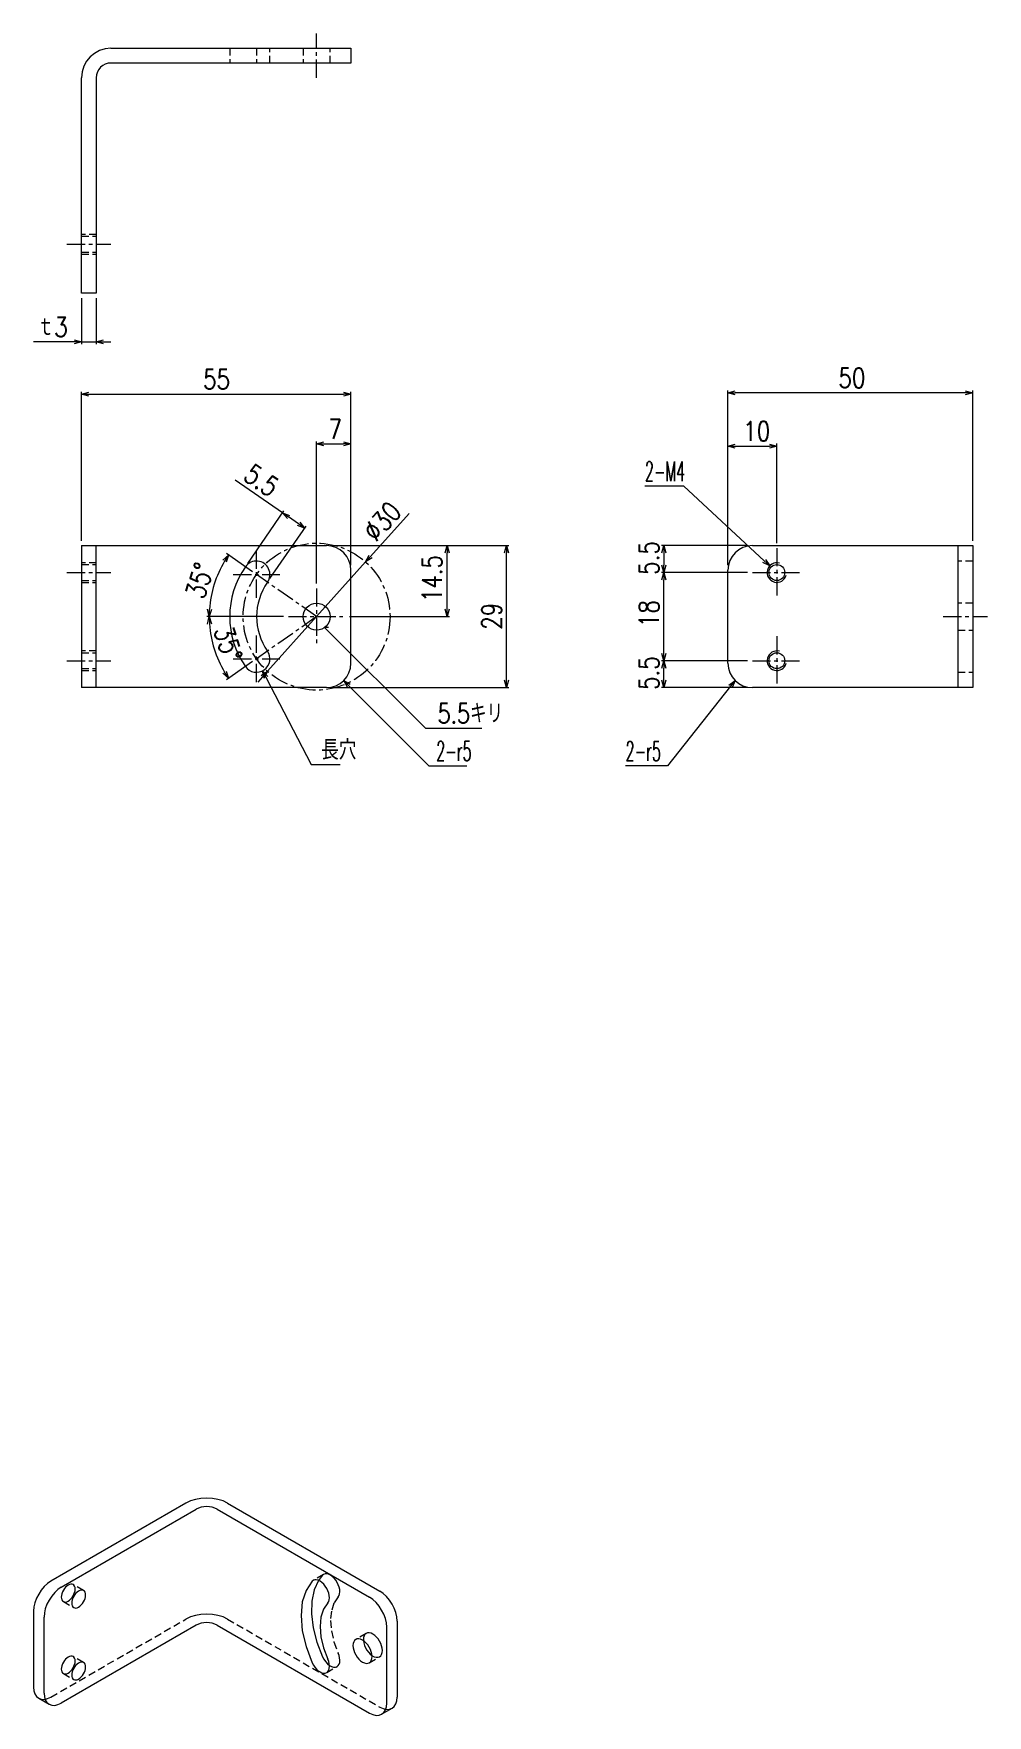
# Model space of a CAD drawing. Extents: x -10 to 185, y -210 to 134.
import ezdxf

# ---------------------------------------------------------------- set-up
doc = ezdxf.new("R2010")
doc.units = 0
doc.header["$LTSCALE"] = 0.116929
doc.linetypes.add('CENTER', pattern=[50.8, 31.75, -6.35, 6.35, -6.35])
doc.linetypes.add('DASHED', pattern=[19.05, 12.7, -6.35])
doc.layers.get('0').update_dxf_attribs({"linetype": 'CONTINUOUS'})
doc.layers.get('DEFPOINTS').update_dxf_attribs({"linetype": 'CONTINUOUS'})
doc.layers.add('NOLAYERNAME_001', color=7, linetype='CONTINUOUS')
doc.styles.get("Standard").update_dxf_attribs({"font": 'txt', "bigfont": 'extfont2'})
doc.dimstyles.get("Standard").update_dxf_attribs({"dimtxt": 2.5, "dimasz": 2.5, "dimexe": 1.25, "dimexo": 0.625, "dimtad": 1, "dimcen": 2.5, "dimazin": 3, "dimtfac": 1, "dimtmove": 0, "dimatfit": 3})

# ---------------------------------------------------------------- blocks, each defined once
blk = doc.blocks.new('_OPEN30')
at = {"color": 0, "linetype": 'BYBLOCK'}
for p, q in [((-1, 0.267949), (0, 0)), ((0, 0), (-1, -0.267949)), ((0, 0), (-1, 0))]:
    blk.add_line(p, q, dxfattribs=at)
blk = doc.blocks.new('*D12')
at = {"layer": 'DEFPOINTS', "color": 0}
for p in [(27.85, 23.19), (35.71, 23.1), (35.79, 23.05), (42.25, 14.5), (42.35, 14.5)]:
    blk.add_point(p, dxfattribs=at)
at = {"layer": 'NOLAYERNAME_001', "color": 0, "linetype": 'CONTINUOUS'}
for p, q in [((34.89, 23.68), (29.62, 27.37)), ((41.25, 14.5), (25.56, 14.5))]:
    blk.add_line(p, q, dxfattribs=at)
blk.add_arc((48, 14.5), 21.94, 148.918, 176.082, dxfattribs=at)
at = {"layer": 'NOLAYERNAME_001', "color": 0, "xscale": 1.5, "yscale": 1.5, "zscale": 1.5}
for p, rotation in [((30.03, 27.08), 56.95897668574327), ((26.06, 14.5), 268.0410233142582)]:
    blk.add_blockref('_OPEN30', p, dxfattribs=dict(at, rotation=rotation))
at = {"layer": 'NOLAYERNAME_001', "color": 104, "linetype": 'CONTINUOUS', "width": 0.8}
blk.add_text('35°', height=4, rotation=72.5, dxfattribs=at).set_placement((24.95, 17.85))
blk = doc.blocks.new('*D13')
at = {"layer": 'DEFPOINTS', "color": 0}
for p in [(42.25, 14.5), (42.35, 14.5), (26.51, 10.06), (35.71, 5.9), (35.79, 5.95)]:
    blk.add_point(p, dxfattribs=at)
at = {"layer": 'NOLAYERNAME_001', "color": 0, "linetype": 'CONTINUOUS'}
for p, q in [((41.25, 14.5), (25.56, 14.5)), ((34.89, 5.32), (29.62, 1.63))]:
    blk.add_line(p, q, dxfattribs=at)
blk.add_arc((48, 14.5), 21.94, 183.918, 211.082, dxfattribs=at)
at = {"layer": 'NOLAYERNAME_001', "color": 0, "xscale": 1.5, "yscale": 1.5, "zscale": 1.5}
for p, rotation in [((26.06, 14.5), 91.95897668574185), ((30.03, 1.92), 303.0410233142567)]:
    blk.add_blockref('_OPEN30', p, dxfattribs=dict(at, rotation=rotation))
at = {"layer": 'NOLAYERNAME_001', "color": 104, "linetype": 'CONTINUOUS', "width": 0.8}
blk.add_text('35°', height=4, rotation=287.5827, dxfattribs=at).set_placement((26.96, 11.75))
blk = doc.blocks.new('*D14')
at = {"layer": 'DEFPOINTS', "color": 0}
for p in [(41.02, 35.7), (33.37, 24.54), (37.9, 21.43)]:
    blk.add_point(p, dxfattribs=at)
at = {"layer": 'NOLAYERNAME_001', "color": 0, "linetype": 'CONTINUOUS'}
for p, q in [((41.02, 35.7), (31.35, 42.34)), ((33.93, 25.37), (41.31, 36.12)), ((44.32, 33.44), (42.26, 34.86)), ((38.47, 22.26), (45.84, 33))]:
    blk.add_line(p, q, dxfattribs=at)
at = {"layer": 'NOLAYERNAME_001', "color": 0, "xscale": 1.5, "yscale": 1.5, "zscale": 1.5}
for p, rotation in [((41.02, 35.7), 145.5383031432797), ((45.56, 32.59), 325.5383031432797)]:
    blk.add_blockref('_OPEN30', p, dxfattribs=dict(at, rotation=rotation))
at = {"layer": 'NOLAYERNAME_001', "color": 104, "linetype": 'CONTINUOUS', "width": 0.8}
blk.add_text('5.5', height=4, rotation=325.5383, dxfattribs=at).set_placement((32.79, 42.62))
blk = doc.blocks.new('*D15')
at = {"layer": 'DEFPOINTS', "color": 0}
for p in [(58.02, 25.66), (37.98, 3.34)]:
    blk.add_point(p, dxfattribs=at)
at = {"layer": 'NOLAYERNAME_001', "color": 0, "linetype": 'CONTINUOUS'}
for p, q in [((59.02, 26.78), (66.93, 35.59)), ((37.98, 3.34), (58.02, 25.66)), ((36.98, 2.22), (35.98, 1.11))]:
    blk.add_line(p, q, dxfattribs=at)
at = {"layer": 'NOLAYERNAME_001', "color": 0, "xscale": 1.5, "yscale": 1.5, "zscale": 1.5}
for p, rotation in [((58.02, 25.66), 228.0866051810295), ((37.98, 3.34), 48.08660518102944)]:
    blk.add_blockref('_OPEN30', p, dxfattribs=dict(at, rotation=rotation))
at = {"layer": 'NOLAYERNAME_001', "color": 104, "linetype": 'CONTINUOUS', "width": 0.8}
blk.add_text('∅30', height=4, rotation=48.0866, dxfattribs=at).set_placement((60.12, 29.56))
blk = doc.blocks.new('*D16')
at = {"layer": 'DEFPOINTS', "color": 0}
for p in [(55, 49.78), (55, 24), (48, 20.25)]:
    blk.add_point(p, dxfattribs=at)
at = {"layer": 'NOLAYERNAME_001', "color": 0, "linetype": 'CONTINUOUS'}
for p, q in [((48, 21.25), (48, 50.28)), ((49.5, 49.78), (53.5, 49.78)), ((55, 25), (55, 50.28))]:
    blk.add_line(p, q, dxfattribs=at)
at = {"layer": 'NOLAYERNAME_001', "color": 0, "xscale": 1.5, "yscale": 1.5, "zscale": 1.5, "rotation": 180}
blk.add_blockref('_OPEN30', (48, 49.78), dxfattribs=at)
at = {"layer": 'NOLAYERNAME_001', "color": 0, "xscale": 1.5, "yscale": 1.5, "zscale": 1.5}
blk.add_blockref('_OPEN30', (55, 49.78), dxfattribs=at)
at = {"layer": 'NOLAYERNAME_001', "color": 104, "linetype": 'CONTINUOUS', "width": 0.8}
blk.add_text('7', height=4, dxfattribs=at).set_placement((50.43, 50.81))
blk = doc.blocks.new('*D17')
at = {"layer": 'DEFPOINTS', "color": 0}
for p in [(55, 59.93), (0, 29), (55, 24)]:
    blk.add_point(p, dxfattribs=at)
at = {"layer": 'NOLAYERNAME_001', "color": 0, "linetype": 'CONTINUOUS'}
for p, q in [((0, 30), (0, 60.43)), ((1.5, 59.93), (53.5, 59.93)), ((55, 25), (55, 60.43))]:
    blk.add_line(p, q, dxfattribs=at)
at = {"layer": 'NOLAYERNAME_001', "color": 0, "xscale": 1.5, "yscale": 1.5, "zscale": 1.5, "rotation": 180}
blk.add_blockref('_OPEN30', (0, 59.93), dxfattribs=at)
at = {"layer": 'NOLAYERNAME_001', "color": 0, "xscale": 1.5, "yscale": 1.5, "zscale": 1.5}
blk.add_blockref('_OPEN30', (55, 59.93), dxfattribs=at)
at = {"layer": 'NOLAYERNAME_001', "color": 104, "linetype": 'CONTINUOUS', "width": 0.8}
blk.add_text('55', height=4, dxfattribs=at).set_placement((24.83, 60.97))
blk = doc.blocks.new('*D18')
at = {"layer": 'DEFPOINTS', "color": 0}
for p in [(50, 29), (74.66, 29), (53.75, 14.5)]:
    blk.add_point(p, dxfattribs=at)
at = {"layer": 'NOLAYERNAME_001', "color": 0, "linetype": 'CONTINUOUS'}
for p, q in [((51, 29), (75.16, 29)), ((74.66, 16), (74.66, 27.5)), ((54.75, 14.5), (75.16, 14.5))]:
    blk.add_line(p, q, dxfattribs=at)
at = {"layer": 'NOLAYERNAME_001', "color": 0, "xscale": 1.5, "yscale": 1.5, "zscale": 1.5}
for p, rotation in [((74.66, 29), 90), ((74.66, 14.5), 270)]:
    blk.add_blockref('_OPEN30', p, dxfattribs=dict(at, rotation=rotation))
at = {"layer": 'NOLAYERNAME_001', "color": 104, "linetype": 'CONTINUOUS', "width": 0.8}
blk.add_text('14.5', height=4, rotation=90, dxfattribs=at).set_placement((73.58, 17.48))
blk = doc.blocks.new('*D19')
at = {"layer": 'DEFPOINTS', "color": 0}
for p in [(50, 29), (86.79, 29), (50, 0)]:
    blk.add_point(p, dxfattribs=at)
at = {"layer": 'NOLAYERNAME_001', "color": 0, "linetype": 'CONTINUOUS'}
for p, q in [((51, 29), (87.29, 29)), ((86.79, 1.5), (86.79, 27.5)), ((51, 0), (87.29, 0))]:
    blk.add_line(p, q, dxfattribs=at)
at = {"layer": 'NOLAYERNAME_001', "color": 0, "xscale": 1.5, "yscale": 1.5, "zscale": 1.5}
for p, rotation in [((86.79, 29), 90), ((86.79, 0), 270)]:
    blk.add_blockref('_OPEN30', p, dxfattribs=dict(at, rotation=rotation))
at = {"layer": 'NOLAYERNAME_001', "color": 104, "linetype": 'CONTINUOUS', "width": 0.8}
blk.add_text('29', height=4, rotation=90, dxfattribs=at).set_placement((85.75, 11.83))
blk = doc.blocks.new('*X27')
at = {"layer": 'NOLAYERNAME_001', "color": 1, "linetype": 'CONTINUOUS'}
for p, q in [((50.4, 12.25), (49.58, 12.25)), ((49.58, 12.25), (70.24, -8.26)), ((70.24, -8.26), (81.77, -8.26))]:
    blk.add_line(p, q, dxfattribs=at)
blk = doc.blocks.new('*X28')
at = {"layer": 'NOLAYERNAME_001', "color": 1, "linetype": 'CONTINUOUS'}
for p, q in [((54.6, 0.4), (70.94, -15.94)), ((70.94, -15.94), (71.44, -15.94)), ((71.44, -15.94), (78.66, -15.94))]:
    blk.add_line(p, q, dxfattribs=at)
at = {"layer": 'NOLAYERNAME_001', "color": 1, "linetype": 'CONTINUOUS', "xscale": 1.5, "yscale": 1.5, "zscale": 1.5, "rotation": 134.9999999999999}
blk.add_blockref('_OPEN30', (53.54, 1.46), dxfattribs=at)
blk = doc.blocks.new('*X29')
at = {"layer": 'NOLAYERNAME_001', "color": 1, "linetype": 'CONTINUOUS'}
for p, q in [((37.66, 2.12), (46.86, -15.71)), ((46.86, -15.71), (47.94, -15.71)), ((47.94, -15.71), (52.79, -15.71))]:
    blk.add_line(p, q, dxfattribs=at)
at = {"layer": 'NOLAYERNAME_001', "color": 1, "linetype": 'CONTINUOUS', "xscale": 1.5, "yscale": 1.5, "zscale": 1.5, "rotation": 117.2980095181284}
blk.add_blockref('_OPEN30', (36.97, 3.45), dxfattribs=at)
blk = doc.blocks.new('JZB_0003')
at = {"layer": 'NOLAYERNAME_001', "color": 8, "linetype": 'DASHED'}
for p, q in [((6, 4), (3, 4)), ((3, 3.62), (6, 3.62)), ((3, 0.38), (6, 0.38)), ((3, 0), (6, 0))]:
    blk.add_line(p, q, dxfattribs=at)
at = {"layer": 'NOLAYERNAME_001', "color": 1, "linetype": 'CENTER'}
blk.add_line((0, 2), (9, 2), dxfattribs=at)
blk = doc.blocks.new('JZB_0004')
at = {"layer": 'NOLAYERNAME_001', "color": 8, "linetype": 'DASHED'}
for p, q in [((6, 4), (3, 4)), ((3, 3.62), (6, 3.62)), ((3, 0.38), (6, 0.38)), ((3, 0), (6, 0))]:
    blk.add_line(p, q, dxfattribs=at)
at = {"layer": 'NOLAYERNAME_001', "color": 1, "linetype": 'CENTER'}
blk.add_line((0, 2), (9, 2), dxfattribs=at)
blk = doc.blocks.new('JZB_0005')
at = {"layer": 'NOLAYERNAME_001', "color": 1, "linetype": 'CENTER'}
for p, q in [((5.75, 11.5), (5.75, 0)), ((0, 5.75), (11.5, 5.75))]:
    blk.add_line(p, q, dxfattribs=at)
at = {"layer": 'NOLAYERNAME_001', "color": 8, "linetype": 'CONTINUOUS'}
blk.add_circle((5.75, 5.75), 2.75, dxfattribs=at)
blk = doc.blocks.new('*D20')
at = {"layer": 'DEFPOINTS', "color": 0}
for p in [(0, 80.53), (3, 80.53), (3, 70.62)]:
    blk.add_point(p, dxfattribs=at)
at = {"layer": 'NOLAYERNAME_001', "color": 0, "linetype": 'CONTINUOUS'}
for p, q in [((0, 79.53), (0, 70.12)), ((3, 79.53), (3, 70.12)), ((0, 70.62), (-9.8, 70.62)), ((-1.5, 70.62), (-3, 70.62)), ((0, 70.62), (3, 70.62)), ((4.5, 70.62), (6, 70.62))]:
    blk.add_line(p, q, dxfattribs=at)
at = {"layer": 'NOLAYERNAME_001', "color": 0, "xscale": 1.5, "yscale": 1.5, "zscale": 1.5}
blk.add_blockref('_OPEN30', (0, 70.62), dxfattribs=at)
at = {"layer": 'NOLAYERNAME_001', "color": 0, "xscale": 1.5, "yscale": 1.5, "zscale": 1.5, "rotation": 180}
blk.add_blockref('_OPEN30', (3, 70.62), dxfattribs=at)
at = {"layer": 'NOLAYERNAME_001', "color": 104, "linetype": 'CONTINUOUS', "width": 0.8}
blk.add_text('ｔ3', height=4, dxfattribs=at).set_placement((-9.1, 71.66))
blk = doc.blocks.new('JZB_0006')
at = {"layer": 'NOLAYERNAME_001', "color": 8, "linetype": 'DASHED'}
for p, q in [((6, 4), (3, 4)), ((3, 3.62), (6, 3.62)), ((3, 0.38), (6, 0.38)), ((3, 0), (6, 0))]:
    blk.add_line(p, q, dxfattribs=at)
at = {"layer": 'NOLAYERNAME_001', "color": 1, "linetype": 'CENTER'}
blk.add_line((0, 2), (9, 2), dxfattribs=at)
blk = doc.blocks.new('JZB_0007')
at = {"layer": 'NOLAYERNAME_001', "color": 1, "linetype": 'CENTER'}
blk.add_line((2.75, 0), (2.75, 9), dxfattribs=at)
at = {"layer": 'NOLAYERNAME_001', "color": 8, "linetype": 'DASHED'}
for p, q in [((0, 6), (0, 3)), ((5.5, 3), (5.5, 6))]:
    blk.add_line(p, q, dxfattribs=at)
blk = doc.blocks.new('*D21')
at = {"layer": 'DEFPOINTS', "color": 0}
for p in [(142.01, 49.33), (142.01, 28.5), (132.01, 24)]:
    blk.add_point(p, dxfattribs=at)
at = {"layer": 'NOLAYERNAME_001', "color": 0, "linetype": 'CONTINUOUS'}
for p, q in [((132.01, 25), (132.01, 49.83)), ((133.51, 49.33), (140.51, 49.33)), ((142.01, 29.5), (142.01, 49.83))]:
    blk.add_line(p, q, dxfattribs=at)
at = {"layer": 'NOLAYERNAME_001', "color": 0, "xscale": 1.5, "yscale": 1.5, "zscale": 1.5, "rotation": 180}
blk.add_blockref('_OPEN30', (132.01, 49.33), dxfattribs=at)
at = {"layer": 'NOLAYERNAME_001', "color": 0, "xscale": 1.5, "yscale": 1.5, "zscale": 1.5}
blk.add_blockref('_OPEN30', (142.01, 49.33), dxfattribs=at)
at = {"layer": 'NOLAYERNAME_001', "color": 104, "linetype": 'CONTINUOUS', "width": 0.8}
blk.add_text('10', height=4, dxfattribs=at).set_placement((135.15, 50.37))
blk = doc.blocks.new('*D22')
at = {"layer": 'DEFPOINTS', "color": 0}
for p in [(137.01, 29), (118.92, 23.5), (137.01, 23.5)]:
    blk.add_point(p, dxfattribs=at)
at = {"layer": 'NOLAYERNAME_001', "color": 0, "linetype": 'CONTINUOUS'}
for p, q in [((136.01, 29), (118.42, 29)), ((118.92, 27.5), (118.92, 25)), ((136.01, 23.5), (118.42, 23.5))]:
    blk.add_line(p, q, dxfattribs=at)
at = {"layer": 'NOLAYERNAME_001', "color": 0, "xscale": 1.5, "yscale": 1.5, "zscale": 1.5}
for p, rotation in [((118.92, 29), 90), ((118.92, 23.5), 270)]:
    blk.add_blockref('_OPEN30', p, dxfattribs=dict(at, rotation=rotation))
at = {"layer": 'NOLAYERNAME_001', "color": 104, "linetype": 'CONTINUOUS', "width": 0.8}
blk.add_text('5.5', height=4, rotation=90, dxfattribs=at).set_placement((117.88, 23.05))
blk = doc.blocks.new('*D23')
at = {"layer": 'DEFPOINTS', "color": 0}
for p in [(118.92, 23.5), (137.01, 23.5), (137.01, 5.5)]:
    blk.add_point(p, dxfattribs=at)
at = {"layer": 'NOLAYERNAME_001', "color": 0, "linetype": 'CONTINUOUS'}
for p, q in [((136.01, 23.5), (118.42, 23.5)), ((118.92, 7), (118.92, 22)), ((136.01, 5.5), (118.42, 5.5))]:
    blk.add_line(p, q, dxfattribs=at)
at = {"layer": 'NOLAYERNAME_001', "color": 0, "xscale": 1.5, "yscale": 1.5, "zscale": 1.5}
for p, rotation in [((118.92, 23.5), 90), ((118.92, 5.5), 270)]:
    blk.add_blockref('_OPEN30', p, dxfattribs=dict(at, rotation=rotation))
at = {"layer": 'NOLAYERNAME_001', "color": 104, "linetype": 'CONTINUOUS', "width": 0.8}
blk.add_text('18', height=4, rotation=90, dxfattribs=at).set_placement((117.88, 12.37))
blk = doc.blocks.new('*D24')
at = {"layer": 'DEFPOINTS', "color": 0}
for p in [(118.92, 5.5), (137.01, 5.5), (137.01, 0)]:
    blk.add_point(p, dxfattribs=at)
at = {"layer": 'NOLAYERNAME_001', "color": 0, "linetype": 'CONTINUOUS'}
for p, q in [((136.01, 5.5), (118.42, 5.5)), ((118.92, 1.5), (118.92, 4)), ((136.01, 0), (118.42, 0))]:
    blk.add_line(p, q, dxfattribs=at)
at = {"layer": 'NOLAYERNAME_001', "color": 0, "xscale": 1.5, "yscale": 1.5, "zscale": 1.5}
for p, rotation in [((118.92, 5.5), 90), ((118.92, 0), 270)]:
    blk.add_blockref('_OPEN30', p, dxfattribs=dict(at, rotation=rotation))
at = {"layer": 'NOLAYERNAME_001', "color": 104, "linetype": 'CONTINUOUS', "width": 0.8}
blk.add_text('5.5', height=4, rotation=90, dxfattribs=at).set_placement((117.88, -0.45))
blk = doc.blocks.new('*X30')
at = {"layer": 'NOLAYERNAME_001', "color": 1, "linetype": 'CONTINUOUS'}
for p, q in [((122.29, 41.16), (115.07, 41.16)), ((123.03, 41.16), (122.29, 41.16)), ((139.45, 25.88), (123.03, 41.16))]:
    blk.add_line(p, q, dxfattribs=at)
at = {"layer": 'NOLAYERNAME_001', "color": 1, "linetype": 'CONTINUOUS', "xscale": 1.5, "yscale": 1.5, "zscale": 1.5, "rotation": 317.0605165372734}
blk.add_blockref('_OPEN30', (140.55, 24.86), dxfattribs=at)
blk = doc.blocks.new('*D25')
at = {"layer": 'DEFPOINTS', "color": 0}
for p in [(132.01, 60.2), (182.01, 29), (132.01, 24)]:
    blk.add_point(p, dxfattribs=at)
at = {"layer": 'NOLAYERNAME_001', "color": 0, "linetype": 'CONTINUOUS'}
for p, q in [((132.01, 25), (132.01, 60.7)), ((180.51, 60.2), (133.51, 60.2)), ((182.01, 30), (182.01, 60.7))]:
    blk.add_line(p, q, dxfattribs=at)
at = {"layer": 'NOLAYERNAME_001', "color": 0, "xscale": 1.5, "yscale": 1.5, "zscale": 1.5, "rotation": 180}
blk.add_blockref('_OPEN30', (132.01, 60.2), dxfattribs=at)
at = {"layer": 'NOLAYERNAME_001', "color": 0, "xscale": 1.5, "yscale": 1.5, "zscale": 1.5}
blk.add_blockref('_OPEN30', (182.01, 60.2), dxfattribs=at)
at = {"layer": 'NOLAYERNAME_001', "color": 104, "linetype": 'CONTINUOUS', "width": 0.8}
blk.add_text('50', height=4, dxfattribs=at).set_placement((154.61, 61.24))
blk = doc.blocks.new('*X31')
at = {"layer": 'NOLAYERNAME_001', "color": 1, "linetype": 'CONTINUOUS'}
for p, q in [((132.55, 0.29), (119.68, -15.97)), ((118.34, -15.97), (111.11, -15.97)), ((119.68, -15.97), (118.34, -15.97))]:
    blk.add_line(p, q, dxfattribs=at)
at = {"layer": 'NOLAYERNAME_001', "color": 1, "linetype": 'CONTINUOUS', "xscale": 1.5, "yscale": 1.5, "zscale": 1.5, "rotation": 51.63906244968669}
blk.add_blockref('_OPEN30', (133.48, 1.46), dxfattribs=at)
blk = doc.blocks.new('JZB_0008')
at = {"layer": 'NOLAYERNAME_001', "color": 1, "linetype": 'CENTER'}
for p, q in [((5, 10), (5, 0)), ((0, 5), (10, 5))]:
    blk.add_line(p, q, dxfattribs=at)
at = {"layer": 'NOLAYERNAME_001', "color": 8, "linetype": 'CONTINUOUS'}
blk.add_circle((5, 5), 1.62, dxfattribs=at)
blk.add_arc((5, 5), 2, 75, 345, dxfattribs=at)
blk = doc.blocks.new('JZB_0009')
at = {"layer": 'NOLAYERNAME_001', "color": 1, "linetype": 'CENTER'}
for p, q in [((5, 10), (5, 0)), ((0, 5), (10, 5))]:
    blk.add_line(p, q, dxfattribs=at)
at = {"layer": 'NOLAYERNAME_001', "color": 8, "linetype": 'CONTINUOUS'}
blk.add_circle((5, 5), 1.62, dxfattribs=at)
blk.add_arc((5, 5), 2, 75, 345, dxfattribs=at)
blk = doc.blocks.new('JZB_0010')
at = {"layer": 'NOLAYERNAME_001', "color": 8, "linetype": 'DASHED'}
for p, q in [((6, 5.5), (3, 5.5)), ((3, 0), (6, 0))]:
    blk.add_line(p, q, dxfattribs=at)
at = {"layer": 'NOLAYERNAME_001', "color": 1, "linetype": 'CENTER'}
blk.add_line((0, 2.75), (9, 2.75), dxfattribs=at)

msp = doc.modelspace()

# ---------------------------------------------------------------- linework, layer by layer
at = {"layer": 'NOLAYERNAME_001', "color": 8, "linetype": 'CONTINUOUS'}
for p, q in [((6, 130.531), (55, 130.531)), ((55, 130.531), (55, 127.531)), ((55, 127.531), (6, 127.531)), ((0, 80.531), (0, 124.531)), ((3, 124.531), (3, 80.531)), ((3, 80.531), (0, 80.531)), ((0, 29), (0, 0)), ((0, 29), (50, 29)), ((3, 0), (3, 29)), ((137.015, 29), (182.015, 29)), ((179.015, 0), (179.015, 29)), ((182.015, 29), (182.015, 0)), ((55, 5), (55, 24)), ((132.015, 5), (132.015, 24)), ((50, 0), (0, 0)), ((182.015, 0), (137.015, 0)), ((21.309, -166.485), (-6.268, -182.407)), ((-4.147, -183.632), (23.43, -167.71)), ((27.673, -167.71), (58.785, -185.673)), ((29.794, -166.485), (60.907, -184.448)), ((47.308, -182.273), (47.09, -182.447)), ((-9.804, -188.531), (-9.804, -204.044)), ((-7.683, -205.269), (-7.683, -189.755)), ((23.43, -191.388), (-4.147, -207.31)), ((27.673, -191.388), (58.785, -209.351)), ((62.321, -207.31), (62.321, -191.797)), ((64.442, -190.572), (64.442, -206.085)), ((-8.768, -206.333), (-6.647, -207.558)), ((61.285, -209.599), (63.407, -208.374))]:
    msp.add_line(p, q, dxfattribs=at)
at = {"layer": 'NOLAYERNAME_001', "color": 8, "linetype": 'DASHED'}
for p, q in [((30.25, 130.531), (30.25, 127.531)), ((35.75, 130.531), (35.75, 127.531)), ((38.463, 127.531), (38.463, 130.531)), ((182.015, 25.854), (179.015, 25.854)), ((179.015, 3.146), (182.015, 3.146)), ((49.429, -181.048), (47.308, -182.273)), ((49.211, -181.222), (48.408, -182.273)), ((49.429, -181.048), (49.211, -181.222)), ((0.388, -184.349), (-1.733, -183.124)), ((-3.733, -186.589), (-1.612, -187.813)), ((-6.268, -206.085), (21.309, -190.164)), ((29.794, -190.164), (60.907, -208.127)), ((58.117, -193.089), (55.996, -194.314)), ((57.548, -194.348), (57.557, -194.568)), ((0.388, -199.046), (-1.733, -197.821)), ((58.746, -199.077), (60.867, -197.853)), ((-3.733, -201.286), (-1.612, -202.51)), ((50.058, -201.086), (52.179, -199.861))]:
    msp.add_line(p, q, dxfattribs=at)
at = {"layer": 'NOLAYERNAME_001', "color": 1, "linetype": 'CENTER'}
for p, q in [((35.713, 18.354), (35.713, 27.854)), ((30.963, 23.104), (40.463, 23.104)), ((48, 14.5), (35.713, 23.104)), ((48, 14.5), (35.713, 5.896)), ((35.713, 1.146), (35.713, 10.646)), ((30.963, 5.896), (40.463, 5.896))]:
    msp.add_line(p, q, dxfattribs=at)
at = {"layer": 'NOLAYERNAME_001', "color": 8, "linetype": 'CONTINUOUS'}
for points in [[(29.794, -166.485), (28.885, -166.055), (27.847, -165.734), (26.722, -165.537), (25.551, -165.471), (24.381, -165.537), (23.255, -165.734), (22.218, -166.055), (21.309, -166.485)], [(27.673, -167.71), (27.218, -167.495), (26.699, -167.335), (26.137, -167.236), (25.551, -167.203), (24.966, -167.236), (24.403, -167.335), (23.885, -167.495), (23.43, -167.71)], [(-6.268, -182.407), (-6.958, -182.884), (-7.621, -183.499), (-8.233, -184.229), (-8.768, -185.046), (-9.208, -185.919), (-9.535, -186.813), (-9.736, -187.695), (-9.804, -188.531)], [(-4.147, -183.632), (-4.837, -184.108), (-5.5, -184.724), (-6.111, -185.454), (-6.647, -186.271), (-7.087, -187.143), (-7.414, -188.038), (-7.615, -188.92), (-7.683, -189.755)], [(-0.612, -184.448), (-0.888, -184.639), (-1.153, -184.885), (-1.397, -185.177), (-1.612, -185.504), (-1.787, -185.853), (-1.918, -186.211), (-1.999, -186.563), (-2.026, -186.898), (-1.999, -187.201), (-1.918, -187.461), (-1.787, -187.667), (-1.612, -187.813)], [(-1.612, -187.813), (-1.397, -187.893), (-1.153, -187.902), (-0.888, -187.842), (-0.612, -187.714), (-0.336, -187.524), (-0.07, -187.277), (0.174, -186.985), (0.388, -186.659), (0.564, -186.31), (0.695, -185.952), (0.775, -185.599), (0.803, -185.265), (0.775, -184.962), (0.695, -184.702), (0.564, -184.495), (0.388, -184.349)], [(0.388, -184.349), (0.174, -184.27), (-0.07, -184.26), (-0.336, -184.32), (-0.612, -184.448)], [(47.09, -182.447), (45.846, -184.302), (45.079, -186.668), (44.82, -189.449), (45.079, -192.53), (45.846, -195.782), (47.09, -199.073)], [(48.408, -182.273), (47.521, -184.206), (47.034, -186.516), (46.965, -189.126), (47.315, -191.948), (48.072, -194.888), (49.211, -197.848)], [(50.276, -186.862), (50.464, -186.584), (50.582, -186.231), (50.627, -185.816), (50.596, -185.356), (50.49, -184.869), (50.314, -184.373), (50.074, -183.889), (49.779, -183.434), (49.443, -183.026), (49.076, -182.683), (48.694, -182.416), (48.312, -182.236), (47.944, -182.151), (47.605, -182.163), (47.308, -182.273)], [(64.442, -190.572), (64.374, -189.736), (64.173, -188.854), (63.846, -187.96), (63.407, -187.087), (62.871, -186.27), (62.26, -185.54), (61.596, -184.925), (60.907, -184.448)], [(50.276, -186.862), (49.418, -188.142), (48.888, -189.775), (48.709, -191.695), (48.888, -193.821), (49.418, -196.065), (50.276, -198.336)], [(62.321, -191.797), (62.253, -190.961), (62.052, -190.079), (61.725, -189.185), (61.285, -188.312), (60.75, -187.495), (60.138, -186.765), (59.475, -186.15), (58.785, -185.673)], [(27.673, -191.388), (27.218, -191.173), (26.699, -191.013), (26.137, -190.914), (25.551, -190.881), (24.966, -190.914), (24.403, -191.013), (23.885, -191.173), (23.43, -191.388)], [(55.996, -194.314), (55.754, -194.515), (55.575, -194.799), (55.464, -195.157), (55.427, -195.573), (55.464, -196.033), (55.575, -196.518), (55.754, -197.01), (55.996, -197.49), (56.291, -197.939), (56.627, -198.341), (56.992, -198.679), (57.371, -198.941), (57.751, -199.117), (58.115, -199.2), (58.451, -199.186), (58.746, -199.077)], [(59.316, -197.818), (59.278, -197.359), (59.168, -196.874), (58.988, -196.382), (58.746, -195.902), (58.451, -195.452), (58.115, -195.051), (57.751, -194.713), (57.371, -194.45), (56.992, -194.274), (56.627, -194.192), (56.291, -194.205), (55.996, -194.314)], [(57.557, -194.568), (57.631, -195.044), (57.777, -195.537), (57.989, -196.027), (58.259, -196.495), (58.578, -196.924), (58.931, -197.297), (59.307, -197.599)], [(-1.612, -202.51), (-1.397, -202.59), (-1.153, -202.599), (-0.888, -202.539), (-0.612, -202.411), (-0.336, -202.221), (-0.07, -201.974), (0.174, -201.682), (0.388, -201.356), (0.564, -201.007), (0.695, -200.649), (0.775, -200.296), (0.803, -199.962), (0.775, -199.659), (0.695, -199.399), (0.564, -199.192), (0.388, -199.046)], [(0.388, -199.046), (0.174, -198.967), (-0.07, -198.957), (-0.336, -199.017), (-0.612, -199.145)], [(47.09, -199.073), (47.335, -199.544), (47.63, -199.984), (47.965, -200.377), (48.327, -200.706), (48.702, -200.96), (49.076, -201.13), (49.436, -201.209), (49.767, -201.194), (50.058, -201.086)], [(49.211, -197.848), (49.487, -198.372), (49.825, -198.854), (50.208, -199.272), (50.618, -199.607)], [(50.058, -201.086), (50.303, -200.881), (50.484, -200.591), (50.593, -200.225), (50.627, -199.799), (50.584, -199.33), (50.465, -198.835), (50.276, -198.336)], [(58.746, -199.077), (58.988, -198.877), (59.168, -198.592), (59.278, -198.235), (59.316, -197.818)], [(-0.612, -199.145), (-0.888, -199.336), (-1.153, -199.582), (-1.397, -199.874), (-1.612, -200.201), (-1.787, -200.55), (-1.918, -200.908), (-1.999, -201.26), (-2.026, -201.595), (-1.999, -201.898), (-1.918, -202.157), (-1.787, -202.364), (-1.612, -202.51)], [(-9.804, -204.044), (-9.736, -204.801), (-9.535, -205.451), (-9.208, -205.968), (-8.768, -206.333)], [(-7.683, -205.269), (-7.615, -206.026), (-7.414, -206.676), (-7.087, -207.193), (-6.647, -207.558)], [(-6.647, -207.558), (-6.111, -207.756), (-5.5, -207.781), (-4.837, -207.63), (-4.147, -207.31)], [(58.785, -209.351), (59.475, -209.671), (60.138, -209.822), (60.75, -209.797), (61.285, -209.599)], [(61.285, -209.599), (61.725, -209.234), (62.052, -208.717), (62.253, -208.067), (62.321, -207.31)], [(63.407, -208.374), (63.846, -208.01), (64.173, -207.492), (64.374, -206.843), (64.442, -206.085)]]:
    msp.add_lwpolyline(points, dxfattribs=at)
at = {"layer": 'NOLAYERNAME_001', "color": 8, "linetype": 'DASHED'}
for points in [[(52.397, -185.637), (52.585, -185.359), (52.704, -185.006), (52.748, -184.592), (52.717, -184.132), (52.611, -183.644), (52.435, -183.149), (52.195, -182.664), (51.901, -182.209), (51.564, -181.802), (51.197, -181.458), (50.815, -181.191), (50.433, -181.012), (50.065, -180.926), (49.726, -180.939), (49.429, -181.048)], [(-1.733, -183.124), (-1.947, -183.045), (-2.192, -183.035), (-2.457, -183.096), (-2.733, -183.224), (-3.009, -183.414), (-3.274, -183.66), (-3.519, -183.952), (-3.733, -184.279), (-3.909, -184.628), (-4.039, -184.986), (-4.12, -185.339), (-4.147, -185.673), (-4.12, -185.976), (-4.039, -186.236), (-3.909, -186.443), (-3.733, -186.589)], [(-2.733, -186.49), (-2.457, -186.299), (-2.192, -186.053), (-1.947, -185.761), (-1.733, -185.434), (-1.557, -185.085), (-1.426, -184.727), (-1.346, -184.374), (-1.319, -184.04), (-1.346, -183.737), (-1.426, -183.477), (-1.557, -183.27), (-1.733, -183.124)], [(-3.733, -186.589), (-3.519, -186.668), (-3.274, -186.678), (-3.009, -186.617), (-2.733, -186.49)], [(52.397, -185.637), (51.539, -186.917), (51.009, -188.551), (50.83, -190.47), (51.009, -192.596), (51.539, -194.841), (52.397, -197.111)], [(29.794, -190.164), (28.885, -189.733), (27.847, -189.413), (26.722, -189.216), (25.551, -189.149), (24.381, -189.216), (23.255, -189.413), (22.218, -189.733), (21.309, -190.164)], [(58.117, -193.089), (57.876, -193.29), (57.696, -193.574), (57.585, -193.932), (57.548, -194.348)], [(60.867, -197.853), (61.109, -197.652), (61.289, -197.367), (61.4, -197.01), (61.437, -196.594), (61.4, -196.134), (61.289, -195.649), (61.109, -195.157), (60.867, -194.677), (60.573, -194.228), (60.237, -193.826), (59.872, -193.488), (59.492, -193.226), (59.113, -193.05), (58.748, -192.967), (58.412, -192.98), (58.117, -193.089)], [(-1.733, -197.821), (-1.947, -197.742), (-2.192, -197.732), (-2.457, -197.793), (-2.733, -197.92), (-3.009, -198.111), (-3.274, -198.357), (-3.519, -198.649), (-3.733, -198.976), (-3.909, -199.325), (-4.039, -199.683), (-4.12, -200.036), (-4.147, -200.37), (-4.12, -200.673), (-4.039, -200.933), (-3.909, -201.14), (-3.733, -201.286)], [(-2.733, -201.186), (-2.457, -200.996), (-2.192, -200.75), (-1.947, -200.458), (-1.733, -200.131), (-1.557, -199.782), (-1.426, -199.424), (-1.346, -199.071), (-1.319, -198.737), (-1.346, -198.434), (-1.426, -198.174), (-1.557, -197.967), (-1.733, -197.821)], [(52.179, -199.861), (52.424, -199.657), (52.605, -199.366), (52.715, -199), (52.748, -198.574), (52.705, -198.105), (52.586, -197.611), (52.397, -197.111)], [(59.307, -197.599), (59.734, -197.838), (60.15, -197.964), (60.534, -197.968), (60.867, -197.853)], [(-3.733, -201.286), (-3.519, -201.365), (-3.274, -201.375), (-3.009, -201.314), (-2.733, -201.186)], [(50.618, -199.607), (51.046, -199.847), (51.461, -199.972), (51.845, -199.977), (52.179, -199.861)], [(-8.768, -206.333), (-8.233, -206.531), (-7.621, -206.556), (-6.958, -206.405), (-6.268, -206.085)], [(60.907, -208.127), (61.596, -208.446), (62.26, -208.597), (62.871, -208.573), (63.407, -208.374)]]:
    msp.add_lwpolyline(points, dxfattribs=at)
at = {"layer": 'NOLAYERNAME_001', "color": 1, "linetype": 'CENTER'}
msp.add_circle((48, 14.5), 15, dxfattribs=at)
at = {"layer": 'NOLAYERNAME_001', "color": 8, "linetype": 'CONTINUOUS'}
for centre, radius, start, end in [((6, 124.531), 6, 90, 180), ((6, 124.531), 3, 90, 180), ((50, 24), 5, 0, 90), ((137.015, 24), 5, 90, 180), ((48, 14.5), 17.75, 145, 215), ((35.713, 23.104), 2.75, 325, 145), ((48, 14.5), 12.25, 145, 215), ((35.713, 5.896), 2.75, 215, 35), ((50, 5), 5, 270, 0), ((137.015, 5), 5, 180, 270)]:
    msp.add_arc(centre, radius, start, end, dxfattribs=at)

# ---------------------------------------------------------------- block references
at = {"layer": 'NOLAYERNAME_001'}
for name, p in [('JZB_0007', (45.25, 124.531)), ('JZB_0006', (-3, 88.531)), ('JZB_0009', (137.015, 18.5)), ('JZB_0004', (-3, 21.5)), ('JZB_0005', (42.25, 8.75)), ('JZB_0010', (176.015, 11.75)), ('JZB_0008', (137.015, 0.5)), ('JZB_0003', (-3, 3.5))]:
    msp.add_blockref(name, p, dxfattribs=at)
at = {"layer": 'NOLAYERNAME_001', "color": 1, "linetype": 'CONTINUOUS'}
for name in ['*X30', '*X27', '*X29', '*X28', '*X31']:
    msp.add_blockref(name, (0, 0), dxfattribs=at)

# ---------------------------------------------------------------- texts
at = {"layer": 'NOLAYERNAME_001', "color": 104, "linetype": 'CONTINUOUS'}
for s, width, p in [('2-M4', 0.533333, (115.066, 42.162)), ('5.5キリ', 0.769122, (72.737, -7.264)), ('長穴', 0.816497, (48.937, -14.708)), ('2-r5', 0.533333, (72.438, -14.942)), ('2-r5', 0.533333, (111.115, -14.97))]:
    msp.add_text(s, height=4, dxfattribs=dict(at, width=width)).set_placement(p)

# ---------------------------------------------------------------- dimensions: what is measured, and where the dimension line sits
at = {"layer": 'NOLAYERNAME_001', "color": 1, "linetype": 'CONTINUOUS'}
for base, p1, p2, picture, middle in [((3, 70.619), (0, 80.531), (3, 80.531), '*D20', (-6.7, 70.619)), ((55, 59.929), (0, 29), (55, 24), '*D17', (27.5, 59.929)), ((55, 49.782), (48, 20.25), (55, 24), '*D16', (51.5, 49.782)), ((142.015, 49.329), (132.015, 24), (142.015, 28.5), '*D21', (137.015, 49.329))]:
    dim = msp.add_linear_dim(base=base, p1=p1, p2=p2, text='\\W0.800000;<>', dimstyle='Standard', dxfattribs=at)
    dim.commit()
    dim.dimension.update_dxf_attribs({"geometry": picture, "text_midpoint": middle, "dimtype": 160})
for base, p1, p2, angle, picture, middle, dimtype in [((132.015, 60.197), (182.015, 29), (132.015, 24), 180, '*D25', (157.015, 60.197), 160), ((41.024, 35.704), (37.9, 21.432, 21.432), (33.365, 24.544), 145.5383, '*D14', (34.841, 39.948), 161), ((74.664, 29), (53.75, 14.5), (50, 29), 90, '*D18', (74.664, 21.75), 160), ((86.794, 29), (50, 0), (50, 29), 90, '*D19', (86.794, 14.5), 160), ((118.918, 23.5), (137.015, 29), (137.015, 23.5), 270, '*D22', (118.918, 26.25), 160), ((118.918, 23.5), (137.015, 5.5), (137.015, 23.5), 90, '*D23', (118.918, 14.5), 160), ((118.918, 5.5), (137.015, 0), (137.015, 5.5), 90, '*D24', (118.918, 2.75), 160)]:
    dim = msp.add_linear_dim(base=base, p1=p1, p2=p2, angle=angle, text='\\W0.800000;<>', dimstyle='Standard', dxfattribs=at)
    dim.commit()
    dim.dimension.update_dxf_attribs({"geometry": picture, "text_midpoint": middle, "dimtype": dimtype})
dim = msp.add_diameter_dim_2p(p1=(37.98, 3.338), p2=(58.02, 25.662), text='\\W0.800000;<>', dimstyle='Standard', dxfattribs=at)
dim.commit()
dim.dimension.update_dxf_attribs({"geometry": '*D15', "text_midpoint": (63.565, 31.839), "dimtype": 163})
for base, line1, line2, picture, middle in [((27.85422, 23.19004), ((42.25, 14.5), (42.35, 14.5)), ((35.71272, 23.10365), (35.79463, 23.04629)), '*D12', (27.07532, 21.09753)), ((26.51314, 10.06332), ((35.71272, 5.89635), (35.79463, 5.95371)), ((42.25, 14.5), (42.35, 14.5)), '*D13', (27.08486, 7.8723))]:
    dim = msp.add_angular_dim_2l(base=base, line1=line1, line2=line2, text='\\W0.800000;<>', dimstyle='Standard', dxfattribs=at)
    dim.commit()
    dim.dimension.update_dxf_attribs({"geometry": picture, "text_midpoint": middle, "dimtype": 162})

doc.saveas('drawing.dxf')
